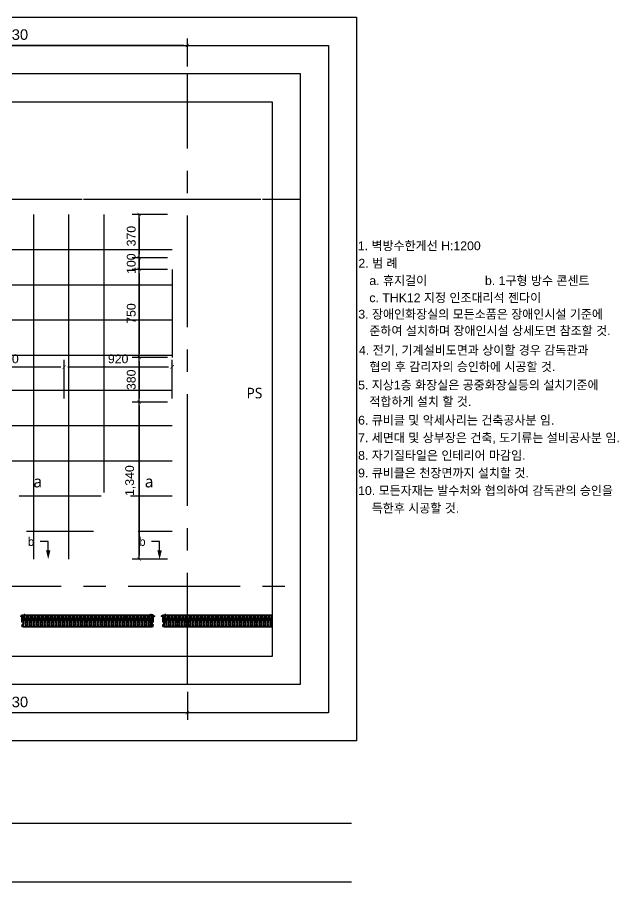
# Model space of a CAD drawing. Header units: millimetres. Extents: x 1155 to 49564, y 630 to 17190.
# Drawn here: x 44384 to 49513, y 8910 to 16282 of the extents above; entities that cross this region are included whole.
import ezdxf
from ezdxf.enums import TextEntityAlignment as Align
from ezdxf.xclip import XClip

# ---------------------------------------------------------------- set-up
doc = ezdxf.new("R2010")
doc.units = ezdxf.units.MM
doc.header["$LTSCALE"] = 30
doc.header["$XCLIPFRAME"] = 0
doc.header["$PDMODE"] = 1
doc.linetypes.add('CENTER', pattern=[50.8, 31.75, -6.35, 6.35, -6.35])
doc.layers.get('Defpoints').update_dxf_attribs({"color": 140})
doc.layers.add('A-기준선', color=144, linetype='Continuous', plot=False)
for name, color, linetype in [('AZ-LEAL', 7, 'Continuous'), ('AZ-LEAT', 6, 'Continuous'), ('CTR', 1, 'CENTER'), ('DIM', 7, 'Continuous'), ('ELE-4', 4, 'Continuous'), ('HAT', 254, 'Continuous'), ('INS', 8, 'Continuous'), ('SEC-8', 8, 'Continuous'), ('SEC-SCREW', 9, 'Continuous'), ('SEC-코킹', 250, 'Continuous'), ('SYM-POINT', 6, 'Continuous'), ('SYM-RM', 6, 'Continuous'), ('TAG-LEADER', 6, 'Continuous'), ('타일', 9, 'Continuous')]:
    doc.layers.add(name, color=color, linetype=linetype)
doc.styles.add('00-GRID$0$ARIAL', font='arial.ttf')
doc.styles.add('ARIAL', font='arial.ttf')
doc.styles.add('THEVOO', font='malgun.ttf', dxfattribs={"width": 0.9})
doc.styles.add('맑은고딕', font='malgun.ttf')
doc.dimstyles.new('CJA-30', dxfattribs={"dimscale": 30, "dimtxt": 3, "dimasz": 1, "dimexe": 2, "dimexo": 2, "dimgap": 1, "dimtad": 1, "dimdec": 0, "dimdsep": 46, "dimlunit": 6, "dimtxsty": '00-GRID$0$ARIAL', "dimblk": '00-GRID$0$_ArchTick', "dimcen": 1, "dimclrd": 7, "dimclre": 7, "dimclrt": 3, "dimadec": 0, "dimazin": 0, "dimtfac": 1, "dimtdec": 0, "dimtix": 1, "dimtmove": 2, "dimatfit": 3, "dimldrblk": '00-GRID$0$_ArchTick', "dimfxl": 1, "dimtolj": 1, "dimarcsym": 0})
doc.dimstyles.new('CJA-30(IN)', dxfattribs={"dimscale": 30, "dimtxt": 2.5, "dimasz": 1, "dimexe": 2, "dimexo": 2, "dimgap": 1, "dimtad": 1, "dimdec": 0, "dimdsep": 46, "dimlunit": 6, "dimtxsty": '00-GRID$0$ARIAL', "dimblk": '00-GRID$0$_ArchTick', "dimcen": 1, "dimclrd": 7, "dimclre": 7, "dimclrt": 6, "dimadec": 0, "dimazin": 0, "dimtfac": 1, "dimtdec": 0, "dimtix": 1, "dimtmove": 2, "dimatfit": 3, "dimldrblk": '00-GRID$0$_ArchTick', "dimfxl": 1, "dimtolj": 1, "dimarcsym": 0})

# ---------------------------------------------------------------- blocks, each defined once
blk = doc.blocks.new('00-GRID$0$_ArchTick')
at = {"color": 0, "linetype": 'ByBlock', "const_width": 0.15}
blk.add_lwpolyline([(-0.5, -0.5), (0.5, 0.5)], dxfattribs=at)
blk = doc.blocks.new('*D160')
at = {"layer": 'Defpoints', "color": 0}
for p in [(42804.2, 16041.9), (42804.2, 15801.9), (45834.2, 15801.9)]:
    blk.add_point(p, dxfattribs=at)
at = {"layer": 'DIM', "color": 7, "lineweight": -2}
for p, q in [((42804.2, 15861.9), (42804.2, 16101.9)), ((45834.2, 15861.9), (45834.2, 16101.9)), ((45804.2, 16041.9), (42834.2, 16041.9))]:
    blk.add_line(p, q, dxfattribs=at)
at = {"layer": 'DIM', "color": 7, "lineweight": -2, "xscale": 30, "yscale": 30, "zscale": 30, "rotation": 180}
blk.add_blockref('00-GRID$0$_ArchTick', (42804.2, 16041.9), dxfattribs=at)
at = {"layer": 'DIM', "color": 7, "lineweight": -2, "xscale": 30, "yscale": 30, "zscale": 30}
blk.add_blockref('00-GRID$0$_ArchTick', (45834.2, 16041.9), dxfattribs=at)
at = {"layer": 'DIM', "color": 3, "insert": (44319.2, 16125.9), "char_height": 90, "attachment_point": 5, "style": '00-GRID$0$ARIAL'}
blk.add_mtext('\\A1;3,030', dxfattribs=at)
blk = doc.blocks.new('*D164')
at = {"layer": 'Defpoints', "color": 0}
for p in [(42804.2, 10590.6), (45834.2, 10590.6), (42804.2, 10350.6)]:
    blk.add_point(p, dxfattribs=at)
at = {"layer": 'DIM', "color": 7, "lineweight": -2}
for p, q in [((42804.2, 10530.6), (42804.2, 10290.6)), ((45834.2, 10530.6), (45834.2, 10290.6)), ((45804.2, 10350.6), (42834.2, 10350.6))]:
    blk.add_line(p, q, dxfattribs=at)
at = {"layer": 'DIM', "color": 7, "lineweight": -2, "xscale": 30, "yscale": 30, "zscale": 30, "rotation": 180}
blk.add_blockref('00-GRID$0$_ArchTick', (42804.2, 10350.6), dxfattribs=at)
at = {"layer": 'DIM', "color": 7, "lineweight": -2, "xscale": 30, "yscale": 30, "zscale": 30}
blk.add_blockref('00-GRID$0$_ArchTick', (45834.2, 10350.6), dxfattribs=at)
at = {"layer": 'DIM', "color": 3, "insert": (44319.2, 10434.7), "char_height": 90, "attachment_point": 5, "style": '00-GRID$0$ARIAL'}
blk.add_mtext('\\A1;3,030', dxfattribs=at)
blk = doc.blocks.new('Z$W@#40514543')
at = {"layer": 'TAG-LEADER', "color": 3, "style": 'ARIAL'}
for s, p in [('1. 벽방수한게선 H:1200', (-3172.1, -4274.3)), ('2. 범 례', (-3167, -4423.1)), ('   a. 휴지걸이', (-3161.2, -4571.3)), ('   b. 1구형 방수 콘센트', (-2175.3, -4571.3)), ('   c. THK12 지정 인조대리석 젠다이', (-3161.2, -4717.6)), ('3. 장애인화장실의 모든소품은 장애인시설 기준에', (-3167.9, -4858.1)), ('   준하여 설치하며 장애인시설 상세도면 참조할 것.', (-3161.2, -4998.8)), ('4. 전기, 기계설비도면과 상이할 경우 감독관과 ', (-3162, -5165.3)), ('   협의 후 감리자의 승인하에 시공할 것.', (-3161.2, -5306)), ('5. 지상1층 화장실은 공중화장실등의 설치기준에 ', (-3169.6, -5461.8)), ('   적합하게 설치 할 것. ', (-3161.2, -5602.5)), ('6. 큐비클 및 악세사리는 건축공사분 임.', (-3169.6, -5761.8)), ('7. 세면대 및 상부장은 건축, 도기류는 설비공사분 임.', (-3169.6, -5911.8)), ('8. 자기질타일은 인테리어 마감임.', (-3169.6, -6061.8)), ('9. 큐비클은 천장면까지 설치할 것.', (-3169.6, -6211.8)), ('10. 모든자재는 발수처와 협의하여 감독관의 승인을', (-3169.6, -6361.8)), ('    득한후 시공할 것.', (-3169.6, -6511.8))]:
    blk.add_text(s, height=75, dxfattribs=at).set_placement(p)
blk = doc.blocks.new('A$C556C30FE')
at = {"layer": 'ELE-4'}
for p, q in [((1395, 9410), (22005, 9410)), ((1395, 8910), (22005, 8910))]:
    blk.add_line(p, q, dxfattribs=at)
blk = doc.blocks.new('*D144')
at = {"layer": 'Defpoints', "color": 0}
for p in [(44784.2, 13300.6), (43834.2, 12970.6), (44784.2, 12970.6)]:
    blk.add_point(p, dxfattribs=at)
at = {"layer": '타일', "color": 7, "lineweight": -2}
for p, q in [((43834.2, 13030.6), (43834.2, 13360.6)), ((44784.2, 13030.6), (44784.2, 13360.6)), ((43864.2, 13300.6), (44754.2, 13300.6))]:
    blk.add_line(p, q, dxfattribs=at)
at = {"layer": '타일', "color": 7, "lineweight": -2, "xscale": 30, "yscale": 30, "zscale": 30, "rotation": 180}
blk.add_blockref('00-GRID$0$_ArchTick', (43834.2, 13300.6), dxfattribs=at)
at = {"layer": '타일', "color": 7, "lineweight": -2, "xscale": 30, "yscale": 30, "zscale": 30}
blk.add_blockref('00-GRID$0$_ArchTick', (44784.2, 13300.6), dxfattribs=at)
at = {"layer": '타일', "color": 6, "insert": (44309.2, 13368.9), "char_height": 75, "attachment_point": 5, "style": '00-GRID$0$ARIAL'}
blk.add_mtext('\\A1;950', dxfattribs=at)
blk = doc.blocks.new('*D145')
at = {"layer": 'Defpoints', "color": 0}
for p in [(45704.2, 13300.6), (44784.2, 12970.6), (45704.2, 12970.6)]:
    blk.add_point(p, dxfattribs=at)
at = {"layer": '타일', "color": 7, "lineweight": -2}
for p, q in [((44784.2, 13030.6), (44784.2, 13360.6)), ((45704.2, 13030.6), (45704.2, 13360.6)), ((44814.2, 13300.6), (45674.2, 13300.6))]:
    blk.add_line(p, q, dxfattribs=at)
at = {"layer": '타일', "color": 7, "lineweight": -2, "xscale": 30, "yscale": 30, "zscale": 30, "rotation": 180}
blk.add_blockref('00-GRID$0$_ArchTick', (44784.2, 13300.6), dxfattribs=at)
at = {"layer": '타일', "color": 7, "lineweight": -2, "xscale": 30, "yscale": 30, "zscale": 30}
blk.add_blockref('00-GRID$0$_ArchTick', (45704.2, 13300.6), dxfattribs=at)
at = {"layer": '타일', "color": 6, "insert": (45244.2, 13368.9), "char_height": 75, "attachment_point": 5, "style": '00-GRID$0$ARIAL'}
blk.add_mtext('\\A1;920', dxfattribs=at)
blk = doc.blocks.new('*D146')
at = {"layer": 'Defpoints', "color": 0}
for p in [(45724.2, 14600.6), (45424.2, 14230.6), (45724.2, 14230.6)]:
    blk.add_point(p, dxfattribs=at)
at = {"layer": '타일', "color": 7, "lineweight": -2}
for p, q in [((45664.2, 14600.6), (45364.2, 14600.6)), ((45424.2, 14570.6), (45424.2, 14260.6)), ((45664.2, 14230.6), (45364.2, 14230.6))]:
    blk.add_line(p, q, dxfattribs=at)
at = {"layer": '타일', "color": 7, "lineweight": -2, "xscale": 30, "yscale": 30, "zscale": 30}
for p, rotation in [((45424.2, 14600.6), 90), ((45424.2, 14230.6), 270)]:
    blk.add_blockref('00-GRID$0$_ArchTick', p, dxfattribs=dict(at, rotation=rotation))
at = {"layer": '타일', "color": 6, "insert": (45355.9, 14415.6), "char_height": 75, "attachment_point": 5, "rotation": 90, "style": '00-GRID$0$ARIAL'}
blk.add_mtext('\\A1;370', dxfattribs=at)
blk = doc.blocks.new('*D147')
at = {"layer": 'Defpoints', "color": 0}
for p in [(45724.2, 14230.6), (45424.2, 14130.6), (45724.2, 14130.6)]:
    blk.add_point(p, dxfattribs=at)
at = {"layer": '타일', "color": 7, "lineweight": -2}
for p, q in [((45664.2, 14230.6), (45364.2, 14230.6)), ((45424.2, 14260.6), (45424.2, 14290.6)), ((45424.2, 14230.6), (45424.2, 14130.6)), ((45664.2, 14130.6), (45364.2, 14130.6)), ((45424.2, 14100.6), (45424.2, 14070.6))]:
    blk.add_line(p, q, dxfattribs=at)
at = {"layer": '타일', "color": 7, "lineweight": -2, "xscale": 30, "yscale": 30, "zscale": 30}
for p, rotation in [((45424.2, 14230.6), 270), ((45424.2, 14130.6), 90)]:
    blk.add_blockref('00-GRID$0$_ArchTick', p, dxfattribs=dict(at, rotation=rotation))
at = {"layer": '타일', "color": 6, "insert": (45355.9, 14180.6), "char_height": 75, "attachment_point": 5, "rotation": 90, "style": '00-GRID$0$ARIAL'}
blk.add_mtext('\\A1;100', dxfattribs=at)
blk = doc.blocks.new('*D148')
at = {"layer": 'Defpoints', "color": 0}
for p in [(45724.2, 14130.6), (45424.2, 13380.6), (45724.2, 13380.6)]:
    blk.add_point(p, dxfattribs=at)
at = {"layer": '타일', "color": 7, "lineweight": -2}
for p, q in [((45664.2, 14130.6), (45364.2, 14130.6)), ((45424.2, 14100.6), (45424.2, 13410.6)), ((45664.2, 13380.6), (45364.2, 13380.6))]:
    blk.add_line(p, q, dxfattribs=at)
at = {"layer": '타일', "color": 7, "lineweight": -2, "xscale": 30, "yscale": 30, "zscale": 30}
for p, rotation in [((45424.2, 14130.6), 90), ((45424.2, 13380.6), 270)]:
    blk.add_blockref('00-GRID$0$_ArchTick', p, dxfattribs=dict(at, rotation=rotation))
at = {"layer": '타일', "color": 6, "insert": (45355.9, 13755.6), "char_height": 75, "attachment_point": 5, "rotation": 90, "style": '00-GRID$0$ARIAL'}
blk.add_mtext('\\A1;750', dxfattribs=at)
blk = doc.blocks.new('*D149')
at = {"layer": 'Defpoints', "color": 0}
for p in [(45724.2, 13380.6), (45424.2, 13000.6), (45724.2, 13000.6)]:
    blk.add_point(p, dxfattribs=at)
at = {"layer": '타일', "color": 7, "lineweight": -2}
for p, q in [((45664.2, 13380.6), (45364.2, 13380.6)), ((45424.2, 13350.6), (45424.2, 13030.6)), ((45664.2, 13000.6), (45364.2, 13000.6))]:
    blk.add_line(p, q, dxfattribs=at)
at = {"layer": '타일', "color": 7, "lineweight": -2, "xscale": 30, "yscale": 30, "zscale": 30}
for p, rotation in [((45424.2, 13380.6), 90), ((45424.2, 13000.6), 270)]:
    blk.add_blockref('00-GRID$0$_ArchTick', p, dxfattribs=dict(at, rotation=rotation))
at = {"layer": '타일', "color": 6, "insert": (45355.9, 13190.6), "char_height": 75, "attachment_point": 5, "rotation": 90, "style": '00-GRID$0$ARIAL'}
blk.add_mtext('\\A1;380', dxfattribs=at)
blk = doc.blocks.new('*D150')
at = {"layer": 'Defpoints', "color": 0}
for p in [(45724.2, 13000.6), (45424.2, 11660.6), (45724.2, 11660.6)]:
    blk.add_point(p, dxfattribs=at)
at = {"layer": '타일', "color": 7, "lineweight": -2}
for p, q in [((45664.2, 13000.6), (45364.2, 13000.6)), ((45424.2, 12970.6), (45424.2, 11690.6)), ((45664.2, 11660.6), (45364.2, 11660.6))]:
    blk.add_line(p, q, dxfattribs=at)
at = {"layer": '타일', "color": 7, "lineweight": -2, "xscale": 30, "yscale": 30, "zscale": 30}
for p, rotation in [((45424.2, 13000.6), 90), ((45424.2, 11660.6), 270)]:
    blk.add_blockref('00-GRID$0$_ArchTick', p, dxfattribs=dict(at, rotation=rotation))
at = {"layer": '타일', "color": 6, "insert": (45349.1, 12330.6), "char_height": 75, "attachment_point": 5, "rotation": 90, "style": '00-GRID$0$ARIAL'}
blk.add_mtext('\\A1;1,340', dxfattribs=at)
blk = doc.blocks.new('*B123', base_point=(308471.5, 441670, 0))
at = {"layer": 'AZ-LEAL'}
blk.add_lwpolyline([(308471.5, 441745), (308471.5, 441820.4), (308402.8, 441820.4)], dxfattribs=at)
blk.add_lwpolyline([(308471.5, 441670, 0, 37.5, 0), (308471.5, 441745, 0, 0, 0)], format="xyseb", dxfattribs=at)
at = {"layer": 'AZ-LEAT', "style": 'THEVOO', "width": 0.9}
blk.add_text('b', height=75, dxfattribs=at).set_placement((308352.8, 441820.4), align=Align.MIDDLE_RIGHT)
blk = doc.blocks.new('SCREW')
at = {"layer": 'SEC-SCREW'}
for p, q in [((-3.5, 1), (-3.5, 0)), ((-3.5, 0), (3.5, 0)), ((-1.5, -0.5), (-1.5, 0)), ((1.5, 0), (1.5, -1.1)), ((3.5, 0), (3.5, 1)), ((0.1, -0.4), (-2, -0.7)), ((-2, -0.7), (-1.5, -0.5)), ((-2, -0.8), (-1.5, -1)), ((2, -1.3), (-2, -2)), ((-2, -1.9), (-1.5, -1.7)), ((-2, -2), (-1.5, -2.2)), ((2, -2.6), (-2, -3.2)), ((-2, -3.2), (-1.5, -3)), ((-2, -3.3), (-1.5, -3.5)), ((2, -3.8), (-2, -4.4)), ((-2, -4.4), (-1.5, -4.2)), ((-2, -4.5), (-1.5, -4.7)), ((2, -5), (-2, -5.7)), ((-2, -5.6), (-1.5, -5.4)), ((-2, -5.7), (-1.5, -5.9)), ((2, -6.3), (-2, -6.9)), ((-2, -6.9), (-1.5, -6.7)), ((-2, -7), (-1.5, -7.2)), ((2, -7.5), (-2, -8.1)), ((-2, -8.1), (-1.5, -7.9)), ((-2, -8.2), (-1.5, -8.4)), ((2, -8.7), (-2, -9.4)), ((-2, -9.3), (-1.5, -9.1)), ((-2, -9.4), (-1.5, -9.6)), ((2, -10), (-2, -10.6)), ((-2, -10.6), (-1.5, -10.4)), ((-2, -10.7), (-1.5, -10.9)), ((0.1, -0.5), (-1.9, -0.8)), ((2, -1.4), (-1.9, -2.1)), ((2, -2.7), (-1.9, -3.3)), ((2, -3.9), (-1.9, -4.5)), ((2, -5.1), (-1.9, -5.8)), ((2, -6.4), (-1.9, -7)), ((2, -7.6), (-1.9, -8.2)), ((2, -8.8), (-1.9, -9.5)), ((2, -10.1), (-1.9, -10.7)), ((0.1, -0.4), (-1.5, -0.5)), ((0.1, -0.5), (-1.5, -1)), ((-1.5, -1), (-1.5, -1.7)), ((1.5, -1.1), (-1.5, -1.7)), ((1.5, -1.6), (-1.5, -2.2)), ((-1.5, -2.2), (-1.5, -3)), ((1.5, -2.4), (-1.5, -3)), ((1.5, -2.9), (-1.5, -3.5)), ((-1.5, -3.5), (-1.5, -4.2)), ((1.5, -3.6), (-1.5, -4.2)), ((1.5, -4.1), (-1.5, -4.7)), ((-1.5, -4.7), (-1.5, -5.4)), ((1.5, -4.8), (-1.5, -5.4)), ((1.5, -5.3), (-1.5, -5.9)), ((-1.5, -5.9), (-1.5, -6.7)), ((1.5, -6.1), (-1.5, -6.7)), ((1.5, -6.6), (-1.5, -7.2)), ((-1.5, -7.2), (-1.5, -7.9)), ((1.5, -7.3), (-1.5, -7.9)), ((1.5, -7.8), (-1.5, -8.4)), ((-1.5, -8.4), (-1.5, -9.1)), ((1.5, -8.5), (-1.5, -9.1)), ((1.5, -9), (-1.5, -9.6)), ((-1.5, -9.6), (-1.5, -10.4)), ((1.5, -9.8), (-1.5, -10.4)), ((1.5, -10.3), (-1.5, -10.9)), ((-1.5, -10.8), (-1.5, -12.5)), ((1.5, -11), (-1.5, -11.6)), ((2, -11.2), (-1.5, -11.8)), ((-1.5, -11.8), (0, -11.8)), ((-1.5, -12.5), (-0.4, -14.8)), ((2, -11.3), (-1.3, -11.8)), ((1.5, -11.5), (0, -11.8)), ((1.5, -12.5), (0.4, -14.8)), ((2, -1.3), (1.5, -1.1)), ((2, -1.4), (1.5, -1.6)), ((1.5, -1.6), (1.5, -2.4)), ((2, -2.6), (1.5, -2.4)), ((2, -2.7), (1.5, -2.9)), ((1.5, -2.9), (1.5, -3.6)), ((2, -3.8), (1.5, -3.6)), ((2, -3.9), (1.5, -4.1)), ((1.5, -4.1), (1.5, -4.8)), ((2, -5), (1.5, -4.8)), ((2, -5.1), (1.5, -5.3)), ((1.5, -5.3), (1.5, -6.1)), ((2, -6.3), (1.5, -6.1)), ((2, -6.4), (1.5, -6.6)), ((1.5, -6.6), (1.5, -7.3)), ((2, -7.5), (1.5, -7.3)), ((2, -7.6), (1.5, -7.8)), ((1.5, -7.8), (1.5, -8.5)), ((2, -8.7), (1.5, -8.5)), ((2, -8.8), (1.5, -9)), ((1.5, -9), (1.5, -9.8)), ((2, -10), (1.5, -9.8)), ((2, -10.1), (1.5, -10.3)), ((1.5, -10.3), (1.5, -11)), ((2, -11.2), (1.5, -11)), ((2, -11.3), (1.5, -11.5)), ((1.5, -11.5), (1.5, -12.5))]:
    blk.add_line(p, q, dxfattribs=at)
blk.add_lwpolyline([(-2.6, 2.2), (-2.3, 2), (-2.1, 2), (-1.8, 1.9), (-1.5, 2), (-1.3, 2), (-1, 2.1), (-0.8, 2.1), (-0.7, 2.1), (-0.6, 2.1), (-0.5, 2), (-0.5, 1.8), (-0.5, 1.6), (-0.5, 1.4), (-0.5, 1.2), (-0.5, 1), (-0.5, 0.8), (-0.4, 0.7), (-0.3, 0.6), (-0.1, 0.6), (0, 0.5), (0.1, 0.6), (0.3, 0.6), (0.4, 0.7), (0.5, 0.8), (0.5, 1), (0.5, 1.2), (0.5, 1.4), (0.5, 1.6), (0.5, 1.8), (0.5, 2), (0.6, 2.1), (0.7, 2.1), (0.8, 2.1), (1, 2.1), (1.3, 2), (1.5, 2), (1.8, 1.9), (2.1, 2), (2.3, 2), (2.6, 2.2)], dxfattribs=at)
for centre, radius, start, end in [((-2.2, 1), 1.3, 105.83273, 180), ((0, -6.8), 9.36, 74.16727, 105.83273), ((2.2, 1), 1.3, 0, 74.16727), ((-1.9, -0.8), 0.0925, 139.86612, 209.92465), ((-1.9, -2), 0.0925, 139.86612, 209.92465), ((-1.9, -3.2), 0.0925, 139.86612, 209.92465), ((-1.9, -4.5), 0.0925, 139.86612, 209.92465), ((-1.9, -5.7), 0.0925, 139.86612, 209.92465), ((-1.9, -6.9), 0.0925, 139.86612, 209.92465), ((-1.9, -8.2), 0.0925, 139.86612, 209.92465), ((-1.9, -9.4), 0.0925, 139.86612, 209.92465), ((-1.9, -10.6), 0.0925, 139.86612, 209.92465), ((0, -14.5), 0.46, 215.16271, 324.83729), ((0, -0.5), 0.0602, 310.72712, 69.31493), ((1.9, -1.4), 0.0925, 319.86612, 29.92465), ((1.9, -2.6), 0.0925, 319.86612, 29.92465), ((1.9, -3.8), 0.0925, 319.86612, 29.92465), ((1.9, -5.1), 0.0925, 319.86612, 29.92465), ((1.9, -6.3), 0.0925, 319.86612, 29.92465), ((1.9, -7.5), 0.0925, 319.86612, 29.92465), ((1.9, -8.8), 0.0925, 319.86612, 29.92465), ((1.9, -10), 0.0925, 319.86612, 29.92465), ((1.9, -11.2), 0.0925, 319.86612, 29.92465)]:
    blk.add_arc(centre, radius, start, end, dxfattribs=at)
blk = doc.blocks.new('A$C073C78AB')
at = {"layer": 'INS'}
h = blk.add_hatch(dxfattribs=at)
h.set_pattern_fill('LINE', color=256, scale=0.5, angle=45)
h.set_pattern_definition([(45, (154251.041, 367380.8479), (-1.122532015, 1.122532015), [])])
h.paths.add_polyline_path([(-1110, -66.5), (-1110, -63.5), (-1108.8, -63.5), (-1108.8, -100.8), (-1105, -100.8), (-1105, -96.3), (-1106.5, -96.3), (-1106.5, -99.3), (-1107.3, -99.3), (-1107.3, -62), (-1111.5, -62), (-1111.5, -66.5)])
h = blk.add_hatch(dxfattribs=at)
h.set_pattern_fill('LINE', color=256, scale=0.5, angle=45)
h.set_pattern_definition([(45, (154321.041, 367380.8479), (-1.122532015, 1.122532015), [])])
h.paths.add_polyline_path([(-10, -66.5), (-10, -63.5), (-11.2, -63.5), (-11.2, -100.8), (-15, -100.8), (-15, -96.3), (-13.5, -96.3), (-13.5, -99.3), (-12.7, -99.3), (-12.7, -62), (-8.5, -62), (-8.5, -66.5)])
at = {"layer": 'SEC-8'}
h = blk.add_hatch(dxfattribs=at)
h.set_pattern_fill('CROSS', color=256, scale=0.2, angle=180)
h.set_pattern_definition([(180, (154321.0411, 366266.1037), (-1.27, -1.27), [0.635, -1.905]), (270, (154320.7236, 366266.4212), (1.27, -1.27), [0.635, -1.905])])
edge = h.paths.add_edge_path()
edge.add_arc((-5, -86.7), 5, 90, 450)
h = blk.add_hatch(dxfattribs=at)
h.set_pattern_fill('NET3', color=256, scale=0.5, angle=180, style=0)
h.set_pattern_definition([(180, (154321.041, 366266.1037), (-1e-16, -1.5875), []), (240, (154321.041, 366266.1037), (1.3748153285, -0.79375), []), (300, (154321.041, 366266.1037), (1.3748153285, 0.79375), [])])
h.paths.add_polyline_path([(-10, -86.7), (-10, -100, -0.171573), (0, -100), (0, -86.7, -0.414214), (-5, -91.7, -0.414214)])
at = {"layer": 'SEC-코킹'}
h = blk.add_hatch(dxfattribs=at)
h.set_pattern_fill('CROSS', color=256, scale=0.2, angle=180)
h.set_pattern_definition([(180, (153211.0411, 366266.1037), (-1.27, -1.27), [0.635, -1.905]), (270, (153210.7236, 366266.4212), (1.27, -1.27), [0.635, -1.905])])
edge = h.paths.add_edge_path()
edge.add_arc((-1115, -86.7), 5, 90, 450)
h = blk.add_hatch(dxfattribs=at)
h.set_pattern_fill('NET3', color=256, scale=0.5, angle=180, style=0)
h.set_pattern_definition([(180, (153211.041, 366266.1037), (-1e-16, -1.5875), []), (240, (153211.041, 366266.1037), (1.3748153285, -0.79375), []), (300, (153211.041, 366266.1037), (1.3748153285, 0.79375), [])])
h.paths.add_polyline_path([(-1120, -86.7), (-1120, -100, -0.171573), (-1110, -100), (-1110, -86.7, -0.414214), (-1115, -91.7, -0.414214)])
at = {"layer": 'INS'}
for p, q in [((-1120, -21.2), (-1107.3, -60.9)), ((-12.7, -21.2), (0, -60.9)), ((-1111.5, -77.7), (-1110, -76.7)), ((-1111.5, -83.7), (-1111.5, -77.7)), ((-1110, -84.7), (-1111.5, -83.7)), ((-1110, -78.7), (-1106.5, -78.7)), ((-1110, -82.7), (-1106.5, -82.7)), ((-10, -78.7), (-13.5, -78.7)), ((-10, -82.7), (-13.5, -82.7)), ((-8.5, -77.7), (-10, -76.7)), ((-10, -84.7), (-8.5, -83.7)), ((-8.5, -83.7), (-8.5, -77.7))]:
    blk.add_line(p, q, dxfattribs=at)
for points in [[(-1120, -60.9), (-1120, -21.2), (-1107.3, -21.2), (-1107.3, -60.9)], [(-1110, -66.5), (-1110, -63.5), (-1108.8, -63.5), (-1108.8, -100.8), (-1105, -100.8), (-1105, -96.3), (-1106.5, -96.3), (-1106.5, -99.3), (-1107.3, -99.3), (-1107.3, -62), (-1111.5, -62), (-1111.5, -66.5)], [(-10, -66.5), (-10, -63.5), (-11.2, -63.5), (-11.2, -100.8), (-15, -100.8), (-15, -96.3), (-13.5, -96.3), (-13.5, -99.3), (-12.7, -99.3), (-12.7, -62), (-8.5, -62), (-8.5, -66.5)], [(-12.7, -60.9), (-12.7, -21.2), (0, -21.2), (0, -60.9)]]:
    blk.add_lwpolyline(points, close=True, dxfattribs=at)
for points in [[(-11.2, -102), (-1108.8, -102, -0.414214), (-1110, -100.8), (-1110, -63.5), (-1108.8, -63.5), (-1108.8, -100.8), (-11.2, -100.8), (-11.2, -63.5), (-10, -63.5), (-10, -100.8, -0.414214)], [(-12.7, -2.8), (-12.7, -99.3), (-13.5, -99.3), (-13.5, -2.8), (-1106.5, -2.8), (-1106.5, -99.3), (-1107.3, -99.3), (-1107.3, -2.8, -0.414214), (-1106.5, -2), (-13.5, -2, -0.414214)]]:
    blk.add_lwpolyline(points, format="xyb", close=True, dxfattribs=at)
at = {"layer": 'INS', "ltscale": 0.5}
for points in [[(-1103.1, -2.8, 0.113239), (-1106.5, -3.6, 0.113239)], [(-1087.5, -2.8, 0.414214), (-1095.3, -10.6), (-1087.5, -93, -1), (-1103.1, -93), (-1095.3, -10.6, 0.414214), (-1103.1, -2.8)], [(-1071.9, -2.8, 0.414214), (-1079.7, -10.6), (-1071.9, -93, -1), (-1087.5, -93), (-1079.7, -10.6, 0.414214), (-1087.5, -2.8)], [(-1056.3, -2.8, 0.414214), (-1064.1, -10.6), (-1056.3, -93, -1), (-1071.9, -93), (-1064.1, -10.6, 0.414214), (-1071.9, -2.8)], [(-1040.7, -2.8, 0.414214), (-1048.5, -10.6), (-1040.7, -93, -1), (-1056.3, -93), (-1048.5, -10.6, 0.414214), (-1056.3, -2.8)], [(-1025.1, -2.8, 0.414214), (-1032.9, -10.6), (-1025.1, -93, -1), (-1040.7, -93), (-1032.9, -10.6, 0.414214), (-1040.7, -2.8)], [(-1009.5, -2.8, 0.414214), (-1017.3, -10.6), (-1009.5, -93, -1), (-1025.1, -93), (-1017.3, -10.6, 0.414214), (-1025.1, -2.8)], [(-993.9, -2.8, 0.414214), (-1001.7, -10.6), (-993.9, -93, -1), (-1009.5, -93), (-1001.7, -10.6, 0.414214), (-1009.5, -2.8)], [(-978.3, -2.8, 0.414214), (-986.1, -10.6), (-978.3, -93, -1), (-993.9, -93), (-986.1, -10.6, 0.414214), (-993.9, -2.8)], [(-962.7, -2.8, 0.414214), (-970.5, -10.6), (-962.7, -93, -1), (-978.3, -93), (-970.5, -10.6, 0.414214), (-978.3, -2.8)], [(-947.1, -2.8, 0.414214), (-954.9, -10.6), (-947.1, -93, -1), (-962.7, -93), (-954.9, -10.6, 0.414214), (-962.7, -2.8)], [(-931.5, -2.8, 0.414214), (-939.3, -10.6), (-931.5, -93, -1), (-947.1, -93), (-939.3, -10.6, 0.414214), (-947.1, -2.8)], [(-915.9, -2.8, 0.414214), (-923.7, -10.6), (-915.9, -93, -1), (-931.5, -93), (-923.7, -10.6, 0.414214), (-931.5, -2.8)], [(-900.3, -2.8, 0.414214), (-908.1, -10.6), (-900.3, -93, -1), (-915.9, -93), (-908.1, -10.6, 0.414214), (-915.9, -2.8)], [(-884.7, -2.8, 0.414214), (-892.5, -10.6), (-884.7, -93, -1), (-900.3, -93), (-892.5, -10.6, 0.414214), (-900.3, -2.8)], [(-869.1, -2.8, 0.414214), (-876.9, -10.6), (-869.1, -93, -1), (-884.7, -93), (-876.9, -10.6, 0.414214), (-884.7, -2.8)], [(-853.5, -2.8, 0.414214), (-861.3, -10.6), (-853.5, -93, -1), (-869.1, -93), (-861.3, -10.6, 0.414214), (-869.1, -2.8)], [(-837.9, -2.8, 0.414214), (-845.7, -10.6), (-837.9, -93, -1), (-853.5, -93), (-845.7, -10.6, 0.414214), (-853.5, -2.8)], [(-822.3, -2.8, 0.414214), (-830.1, -10.6), (-822.3, -93, -1), (-837.9, -93), (-830.1, -10.6, 0.414214), (-837.9, -2.8)], [(-806.7, -2.8, 0.414214), (-814.5, -10.6), (-806.7, -93, -1), (-822.3, -93), (-814.5, -10.6, 0.414214), (-822.3, -2.8)], [(-791.1, -2.8, 0.414214), (-798.9, -10.6), (-791.1, -93, -1), (-806.7, -93), (-798.9, -10.6, 0.414214), (-806.7, -2.8)], [(-775.5, -2.8, 0.414214), (-783.3, -10.6), (-775.5, -93, -1), (-791.1, -93), (-783.3, -10.6, 0.414214), (-791.1, -2.8)], [(-759.9, -2.8, 0.414214), (-767.7, -10.6), (-759.9, -93, -1), (-775.5, -93), (-767.7, -10.6, 0.414214), (-775.5, -2.8)], [(-744.3, -2.8, 0.414214), (-752.1, -10.6), (-744.3, -93, -1), (-759.9, -93), (-752.1, -10.6, 0.414214), (-759.9, -2.8)], [(-728.7, -2.8, 0.414214), (-736.5, -10.6), (-728.7, -93, -1), (-744.3, -93), (-736.5, -10.6, 0.414214), (-744.3, -2.8)], [(-713.1, -2.8, 0.414214), (-720.9, -10.6), (-713.1, -93, -1), (-728.7, -93), (-720.9, -10.6, 0.414214), (-728.7, -2.8)], [(-697.5, -2.8, 0.414214), (-705.3, -10.6), (-697.5, -93, -1), (-713.1, -93), (-705.3, -10.6, 0.414214), (-713.1, -2.8)], [(-681.9, -2.8, 0.414214), (-689.7, -10.6), (-681.9, -93, -1), (-697.5, -93), (-689.7, -10.6, 0.414214), (-697.5, -2.8)], [(-666.3, -2.8, 0.414214), (-674.1, -10.6), (-666.3, -93, -1), (-681.9, -93), (-674.1, -10.6, 0.414214), (-681.9, -2.8)], [(-650.7, -2.8, 0.414214), (-658.5, -10.6), (-650.7, -93, -1), (-666.3, -93), (-658.5, -10.6, 0.414214), (-666.3, -2.8)], [(-635.1, -2.8, 0.414214), (-642.9, -10.6), (-635.1, -93, -1), (-650.7, -93), (-642.9, -10.6, 0.414214), (-650.7, -2.8)], [(-619.5, -2.8, 0.414214), (-627.3, -10.6), (-619.5, -93, -1), (-635.1, -93), (-627.3, -10.6, 0.414214), (-635.1, -2.8)], [(-603.9, -2.8, 0.414214), (-611.7, -10.6), (-603.9, -93, -1), (-619.5, -93), (-611.7, -10.6, 0.414214), (-619.5, -2.8)], [(-588.3, -2.8, 0.414214), (-596.1, -10.6), (-588.3, -93, -1), (-603.9, -93), (-596.1, -10.6, 0.414214), (-603.9, -2.8)], [(-572.7, -2.8, 0.414214), (-580.5, -10.6), (-572.7, -93, -1), (-588.3, -93), (-580.5, -10.6, 0.414214), (-588.3, -2.8)], [(-557.1, -2.8, 0.414214), (-564.9, -10.6), (-557.1, -93, -1), (-572.7, -93), (-564.9, -10.6, 0.414214), (-572.7, -2.8)], [(-541.5, -2.8, 0.414214), (-549.3, -10.6), (-541.5, -93, -1), (-557.1, -93), (-549.3, -10.6, 0.414214), (-557.1, -2.8)], [(-525.9, -2.8, 0.414214), (-533.7, -10.6), (-525.9, -93, -1), (-541.5, -93), (-533.7, -10.6, 0.414214), (-541.5, -2.8)], [(-510.3, -2.8, 0.414214), (-518.1, -10.6), (-510.3, -93, -1), (-525.9, -93), (-518.1, -10.6, 0.414214), (-525.9, -2.8)], [(-494.7, -2.8, 0.414214), (-502.5, -10.6), (-494.7, -93, -1), (-510.3, -93), (-502.5, -10.6, 0.414214), (-510.3, -2.8)], [(-479.1, -2.8, 0.414214), (-486.9, -10.6), (-479.1, -93, -1), (-494.7, -93), (-486.9, -10.6, 0.414214), (-494.7, -2.8)], [(-463.5, -2.8, 0.414214), (-471.3, -10.6), (-463.5, -93, -1), (-479.1, -93), (-471.3, -10.6, 0.414214), (-479.1, -2.8)], [(-447.9, -2.8, 0.414214), (-455.7, -10.6), (-447.9, -93, -1), (-463.5, -93), (-455.7, -10.6, 0.414214), (-463.5, -2.8)], [(-432.3, -2.8, 0.414214), (-440.1, -10.6), (-432.3, -93, -1), (-447.9, -93), (-440.1, -10.6, 0.414214), (-447.9, -2.8)], [(-416.7, -2.8, 0.414214), (-424.5, -10.6), (-416.7, -93, -1), (-432.3, -93), (-424.5, -10.6, 0.414214), (-432.3, -2.8)], [(-401.1, -2.8, 0.414214), (-408.9, -10.6), (-401.1, -93, -1), (-416.7, -93), (-408.9, -10.6, 0.414214), (-416.7, -2.8)], [(-385.5, -2.8, 0.414214), (-393.3, -10.6), (-385.5, -93, -1), (-401.1, -93), (-393.3, -10.6, 0.414214), (-401.1, -2.8)], [(-369.9, -2.8, 0.414214), (-377.7, -10.6), (-369.9, -93, -1), (-385.5, -93), (-377.7, -10.6, 0.414214), (-385.5, -2.8)], [(-354.3, -2.8, 0.414214), (-362.1, -10.6), (-354.3, -93, -1), (-369.9, -93), (-362.1, -10.6, 0.414214), (-369.9, -2.8)], [(-338.7, -2.8, 0.414214), (-346.5, -10.6), (-338.7, -93, -1), (-354.3, -93), (-346.5, -10.6, 0.414214), (-354.3, -2.8)], [(-323.1, -2.8, 0.414214), (-330.9, -10.6), (-323.1, -93, -1), (-338.7, -93), (-330.9, -10.6, 0.414214), (-338.7, -2.8)], [(-307.5, -2.8, 0.414214), (-315.3, -10.6), (-307.5, -93, -1), (-323.1, -93), (-315.3, -10.6, 0.414214), (-323.1, -2.8)], [(-291.9, -2.8, 0.414214), (-299.7, -10.6), (-291.9, -93, -1), (-307.5, -93), (-299.7, -10.6, 0.414214), (-307.5, -2.8)], [(-276.3, -2.8, 0.414214), (-284.1, -10.6), (-276.3, -93, -1), (-291.9, -93), (-284.1, -10.6, 0.414214), (-291.9, -2.8)], [(-260.7, -2.8, 0.414214), (-268.5, -10.6), (-260.7, -93, -1), (-276.3, -93), (-268.5, -10.6, 0.414214), (-276.3, -2.8)], [(-245.1, -2.8, 0.414214), (-252.9, -10.6), (-245.1, -93, -1), (-260.7, -93), (-252.9, -10.6, 0.414214), (-260.7, -2.8)], [(-229.5, -2.8, 0.414214), (-237.3, -10.6), (-229.5, -93, -1), (-245.1, -93), (-237.3, -10.6, 0.414214), (-245.1, -2.8)], [(-213.9, -2.8, 0.414214), (-221.7, -10.6), (-213.9, -93, -1), (-229.5, -93), (-221.7, -10.6, 0.414214), (-229.5, -2.8)], [(-198.3, -2.8, 0.414214), (-206.1, -10.6), (-198.3, -93, -1), (-213.9, -93), (-206.1, -10.6, 0.414214), (-213.9, -2.8)], [(-182.7, -2.8, 0.414214), (-190.5, -10.6), (-182.7, -93, -1), (-198.3, -93), (-190.5, -10.6, 0.414214), (-198.3, -2.8)], [(-167.1, -2.8, 0.414214), (-174.9, -10.6), (-167.1, -93, -1), (-182.7, -93), (-174.9, -10.6, 0.414214), (-182.7, -2.8)], [(-151.5, -2.8, 0.414214), (-159.3, -10.6), (-151.5, -93, -1), (-167.1, -93), (-159.3, -10.6, 0.414214), (-167.1, -2.8)], [(-135.9, -2.8, 0.414214), (-143.7, -10.6), (-135.9, -93, -1), (-151.5, -93), (-143.7, -10.6, 0.414214), (-151.5, -2.8)], [(-120.3, -2.8, 0.414214), (-128.1, -10.6), (-120.3, -93, -1), (-135.9, -93), (-128.1, -10.6, 0.414214), (-135.9, -2.8)], [(-104.7, -2.8, 0.414214), (-112.5, -10.6), (-104.7, -93, -1), (-120.3, -93), (-112.5, -10.6, 0.414214), (-120.3, -2.8)], [(-89.1, -2.8, 0.414214), (-96.9, -10.6), (-89.1, -93, -1), (-104.7, -93), (-96.9, -10.6, 0.414214), (-104.7, -2.8)], [(-73.5, -2.8, 0.414214), (-81.3, -10.6), (-73.5, -93, -1), (-89.1, -93), (-81.3, -10.6, 0.414214), (-89.1, -2.8)], [(-57.9, -2.8, 0.414214), (-65.7, -10.6), (-57.9, -93, -1), (-73.5, -93), (-65.7, -10.6, 0.414214), (-73.5, -2.8)], [(-42.3, -2.8, 0.414214), (-50.1, -10.6), (-42.3, -93, -1), (-57.9, -93), (-50.1, -10.6, 0.414214), (-57.9, -2.8)], [(-26.7, -2.8, 0.414214), (-34.5, -10.6), (-26.7, -93, -1), (-42.3, -93), (-34.5, -10.6, 0.414214), (-42.3, -2.8)], [(-11.1, -2.8, 0.414214), (-18.9, -10.6), (-11.1, -93, -1), (-26.7, -93), (-18.9, -10.6, 0.414214), (-26.7, -2.8)], [(-13.5, -3.6, 0.113239), (-16.9, -2.8)]]:
    blk.add_lwpolyline(points, format="xyb", dxfattribs=at)
at = {"layer": 'INS'}
for centre, radius, start, end in [((-1107, -79.2), 1.58, 288.5201, 71.4799), ((-1107, -82.2), 1.58, 288.5201, 71.4799), ((-1107.9, -80.7), 2.91, 329.0119, 30.9881), ((-12.1, -80.7), 2.91, 149.0119, 210.9881), ((-13, -79.2), 1.58, 108.5201, 251.4799), ((-13, -82.2), 1.58, 108.5201, 251.4799)]:
    blk.add_arc(centre, radius, start, end, dxfattribs=at)
at = {"layer": 'SEC-8', "ltscale": 0.5}
for points in [[(-1120, -20), (-1120, 0), (-1090, 0), (-1090, -2), (-1118, -2), (-1118, -20)], [(0, -20), (0, 0), (-30, 0), (-30, -2), (-2, -2), (-2, -20)]]:
    blk.add_lwpolyline(points, close=True, dxfattribs=at)
at = {"layer": 'SEC-8'}
blk.add_circle((-5, -86.7), 5, dxfattribs=at)
blk.add_arc((-5, -114.1), 15, 70.52878, 109.47122, dxfattribs=at)
at = {"layer": 'SEC-코킹'}
blk.add_circle((-1115, -86.7), 5, dxfattribs=at)
blk.add_arc((-1115, -114.1), 15, 70.52878, 109.47122, dxfattribs=at)
at = {"layer": 'SEC-SCREW'}
blk.add_blockref('SCREW', (-1098, 0), dxfattribs=at)
at = {"layer": 'SEC-SCREW', "extrusion": (0, 0, -1), "zscale": -1}
blk.add_blockref('SCREW', (22, 0), dxfattribs=at)
at = {"layer": 'SEC-SCREW'}
for p, rotation in [((-1118, -11), 270), ((-2, -11), 90)]:
    blk.add_blockref('SCREW', p, dxfattribs=dict(at, rotation=rotation))
blk = doc.blocks.new('A$C45C4146F-10')
at = {"layer": '타일'}
for p, q in [((-2390, 30), (-1340, 30)), ((-2370, -2020), (-2370, 30)), ((-2070, -2020), (-2070, 30)), ((-1770, -2020), (-1770, 30)), ((-1470, -2020), (-1470, 30)), ((-1170, -2020), (-1170, 30)), ((-870, -2020), (-870, 30)), ((-570, -2020), (-570, 30)), ((-270, -2020), (-270, 30)), ((330, -2910), (330, 30)), ((630, -2300), (630, 30)), ((930, -2910), (930, 30)), ((1230, -2910), (1230, 30)), ((1530, -2309.3), (1530, 30)), ((1830, -2910), (1830, 30)), ((2130, -2910), (2130, 30)), ((2430, -2341.7), (2430, 30)), ((2730, -2910), (2730, 30)), ((-2615, -70), (-2615, -760)), ((-2615, -270, 0), (30, -270, 0)), ((190, -270, 0), (3010, -270, 0)), ((30, -1570), (30, -340)), ((3010, -440), (3010, -1190)), ((-2615, -570, 0), (3010, -570, 0)), ((-2630, -870, 0), (3010, -870, 0)), ((-2630, -1170, 0), (3010, -1170, 0)), ((-2630, -1470, 0), (30, -1470, 0)), ((21.1, -1470, 0), (30, -1470, 0)), ((190, -1470, 0), (3010, -1470, 0)), ((-2630, -1770, 0), (30, -1770, 0)), ((190, -1770, 0), (3010, -1770, 0)), ((190, -2070, 0), (3010, -2070, 0)), ((190, -2370, 0), (504.2, -2370, 0)), ((755.8, -2370, 0), (1454.2, -2370, 0)), ((1705.8, -2370, 0), (2404.2, -2370, 0)), ((2655.8, -2370, 0), (3010, -2370, 0)), ((190, -2670, 0), (440.1, -2670, 0)), ((819.9, -2670, 0), (1390.1, -2670, 0)), ((1769.9, -2670, 0), (2340.1, -2670, 0)), ((2719.9, -2670, 0), (3010, -2670, 0))]:
    blk.add_line(p, q, dxfattribs=at)

msp = doc.modelspace()

# ---------------------------------------------------------------- linework, layer by layer
at = {"layer": 'A-기준선'}
for points in [[(47277.6, 10110.6), (37471, 10110.6), (37471, 16281.9), (47277.6, 16281.9)], [(47037.6, 10350.6), (37711, 10350.6), (37711, 16041.9), (47037.6, 16041.9)], [(46797.6, 10590.6), (37951, 10590.6), (37951, 15801.9), (46797.6, 15801.9)], [(46557.6, 10830.6), (38191, 10830.6), (38191, 15561.9), (46557.6, 15561.9)]]:
    msp.add_lwpolyline(points, close=True, dxfattribs=at)
at = {"layer": 'CTR'}
for p, q in [((45834.2, 10590.6), (45834.2, 15801.9)), ((37711, 14730.6), (46797.6, 14730.6)), ((39031, 14730.6), (46797.6, 14730.6)), ((37711, 11430.6), (46797.6, 11430.6))]:
    msp.add_line(p, q, dxfattribs=at)

# ---------------------------------------------------------------- block references
msp.add_blockref('Z$W@#40514543', (50460, 18570))
at = {"layer": 'AZ-LEAL'}
for p in [(44647.5, 11660.6, 0), (45597.5, 11660.6, 0)]:
    msp.add_blockref('*B123', p, dxfattribs=at)
at = {"layer": 'CTR'}
msp.add_blockref('A$C556C30FE', (25230, 0), dxfattribs=at)
at = {"layer": 'HAT'}
msp.add_blockref('A$C073C78AB', (45544.2, 11185.6), dxfattribs=at)
ref = msp.add_blockref('A$C073C78AB', (46744.2, 11185.6), dxfattribs=at)
XClip(ref).set_block_clipping_path([(-1166.8768474287, -429.9999992176), (-186.5523902126, 70.0000007895)])
at = {"layer": 'SYM-POINT'}
msp.add_blockref('A$C45C4146F-10', (42694.2, 14570.6), dxfattribs=at)

# ---------------------------------------------------------------- texts
at = {"layer": 'AZ-LEAT', "style": 'THEVOO'}
for p in [(44595, 12322.6, 0), (45545, 12322.6, 0)]:
    msp.add_text('a', height=100, dxfattribs=at).set_placement(p, align=Align.MIDDLE_RIGHT)
at = {"layer": 'SYM-RM', "color": 3, "style": '맑은고딕'}
msp.add_attdef('PS', text='실명', height=90, dxfattribs=at).set_placement((46406.4, 13077.3), align=Align.MIDDLE)

# ---------------------------------------------------------------- dimensions: what is measured, and where the dimension line sits
at = {"layer": 'DIM'}
for base, p1, p2, picture, middle in [((42804.2, 16041.9), (45834.2, 15801.9), (42804.2, 15801.9), '*D160', (44319.2, 16125.9)), ((42804.2, 10350.6), (45834.2, 10590.6), (42804.2, 10590.6), '*D164', (44319.2, 10434.7))]:
    dim = msp.add_linear_dim(base=base, p1=p1, p2=p2, dimstyle='CJA-30', dxfattribs=at)
    dim.commit()
    dim.dimension.update_dxf_attribs({"geometry": picture, "text_midpoint": middle})
at = {"layer": '타일'}
for base, p1, p2, picture, middle in [((45424.2, 14230.6), (45724.2, 14600.6), (45724.2, 14230.6), '*D146', (45355.9, 14415.6)), ((45424.2, 14130.6), (45724.2, 14230.6), (45724.2, 14130.6), '*D147', (45355.9, 14180.6)), ((45424.2, 13380.6), (45724.2, 14130.6), (45724.2, 13380.6), '*D148', (45355.9, 13755.6)), ((45424.2, 13000.6), (45724.2, 13380.6), (45724.2, 13000.6), '*D149', (45355.9, 13190.6)), ((45424.2, 11660.6), (45724.2, 13000.6), (45724.2, 11660.6), '*D150', (45349.1, 12330.6))]:
    dim = msp.add_linear_dim(base=base, p1=p1, p2=p2, angle=90, dimstyle='CJA-30(IN)', override={"dimtfillclr": 256}, dxfattribs=at)
    dim.commit()
    dim.dimension.update_dxf_attribs({"geometry": picture, "text_midpoint": middle})
for base, p1, p2, picture, middle in [((44784.2, 13300.6), (43834.2, 12970.6), (44784.2, 12970.6), '*D144', (44309.2, 13368.9)), ((45704.2, 13300.6), (44784.2, 12970.6), (45704.2, 12970.6), '*D145', (45244.2, 13368.9))]:
    dim = msp.add_linear_dim(base=base, p1=p1, p2=p2, dimstyle='CJA-30(IN)', override={"dimtfillclr": 256}, dxfattribs=at)
    dim.commit()
    dim.dimension.update_dxf_attribs({"geometry": picture, "text_midpoint": middle})

doc.saveas('drawing.dxf')
